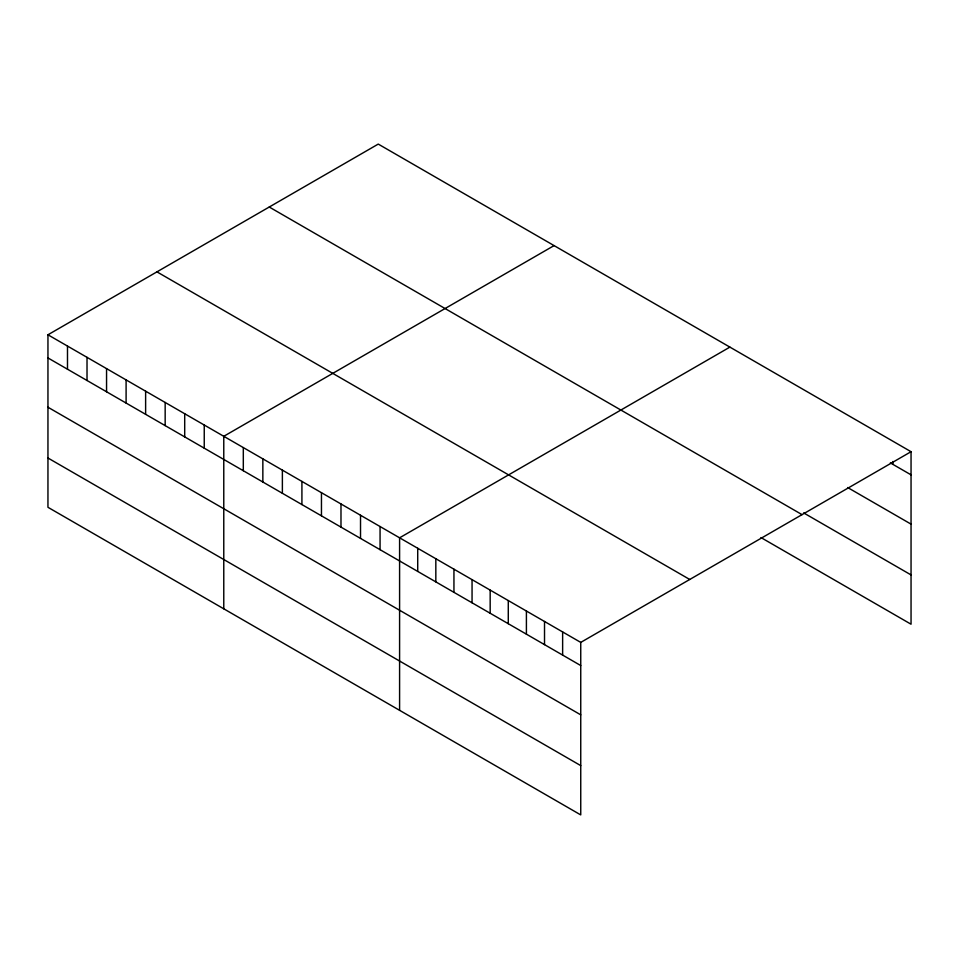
<?xml version="1.0" encoding="UTF-8"?>
<svg xmlns="http://www.w3.org/2000/svg" width="959" height="959" viewBox="0 0 959 959"><rect width="100%" height="100%" fill="white"/><g stroke="black" fill="none" stroke-linecap="round" stroke-linejoin="round"><path stroke-width="1.44" d="M47.95 334.787L580.746 642.398L580.746 814.91L47.95 507.299L47.95 334.787L378.254 144.09L911.05 451.701L911.05 624.213L760.955 537.555M554.074 245.6L223.771 436.309L223.771 608.809M729.895 347.11L399.591 537.819L399.591 710.319M580.746 642.398L911.05 451.701M890.348 462.897L911.05 474.849M847.648 487.532L911.05 524.129M803.654 512.909L911.05 574.921M269.251 207.024L802.048 514.635M156.952 271.865L689.749 579.476M47.95 357.935L580.746 665.546M47.95 407.227L580.746 714.839M47.95 458.006L580.746 765.618M892.937 461.495L892.937 464.384M562.633 631.945L562.633 655.081M544.52 621.48L544.52 644.628M526.407 611.027L526.407 634.163M508.282 600.562L508.282 623.71M490.169 590.109L490.169 613.245M472.056 579.644L472.056 602.791M453.943 569.19L453.943 592.338M435.83 558.725L435.83 581.873M417.716 548.272L417.716 571.42M380.064 526.539L380.064 549.675M360.524 515.259L360.524 538.395M340.984 503.978L340.984 527.114M321.457 492.698L321.457 515.846M301.917 481.418L301.917 504.566M282.378 470.138L282.378 493.286M262.85 458.858L262.85 482.005M243.31 447.577L243.31 470.725M204.243 425.029L204.243 448.165M184.703 413.749L184.703 436.884M165.164 402.468L165.164 425.604M145.624 391.188L145.624 414.336M126.097 379.908L126.097 403.056M106.557 368.628L106.557 391.775M87.017 357.347L87.017 380.495M67.49 346.067L67.49 369.215"/></g></svg>
